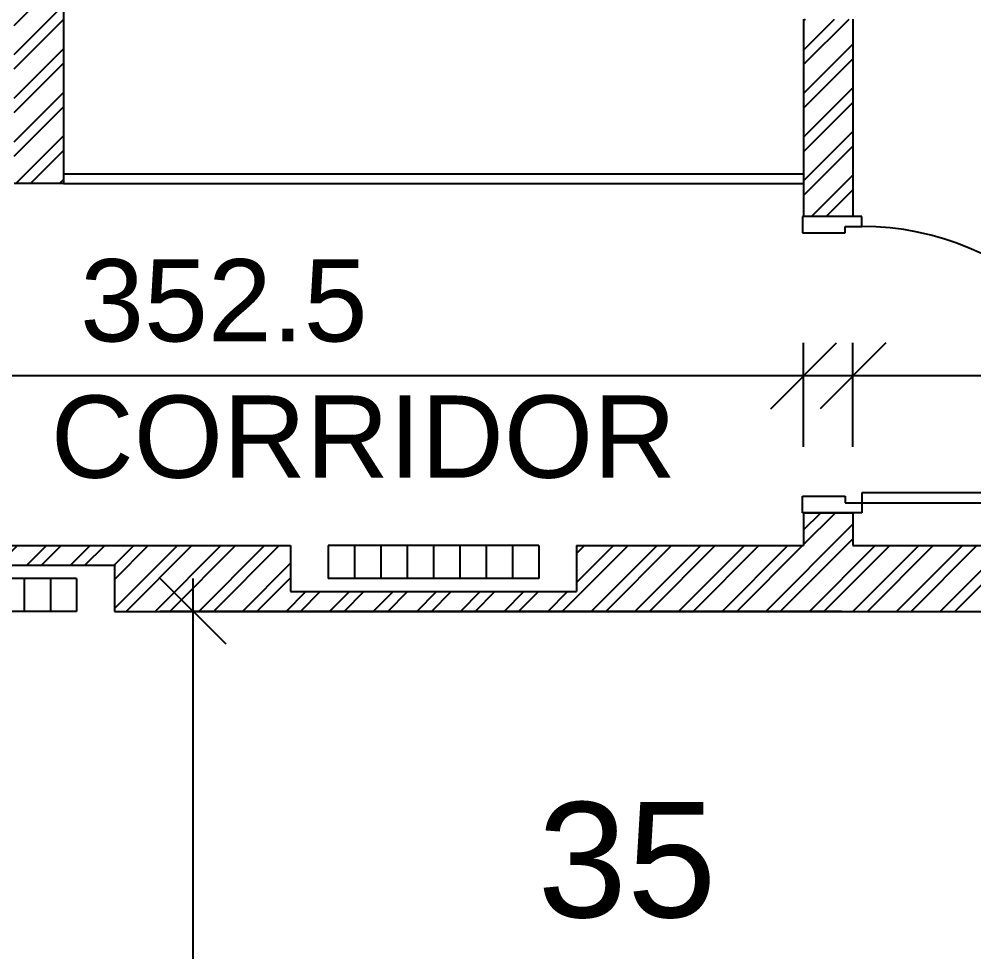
# Model space of a CAD drawing. Extents: x -1.7 to 43, y -165.8 to -101.1.
# Drawn here: x 20.643 to 23.546, y -152.335 to -149.5 of the extents above; entities that cross this region are included whole.
import ezdxf
from ezdxf.enums import TextEntityAlignment as Align

# ---------------------------------------------------------------- set-up
doc = ezdxf.new("R2010")
doc.units = 0
doc.header["$MEASUREMENT"] = 0
doc.header["$PDMODE"] = 35
doc.header["$PDSIZE"] = 0.3
doc.layers.get('0').update_dxf_attribs({"linetype": 'CONTINUOUS'})
doc.layers.get('DEFPOINTS').update_dxf_attribs({"linetype": 'CONTINUOUS'})
for name, color, linetype in [('04', 4, 'CONTINUOUS'), ('A-AREAS-TXT', 6, 'CONTINUOUS'), ('A-closet', 252, 'CONTINUOUS'), ('a-dim', 3, 'CONTINUOUS'), ('A-DOORS', 1, 'CONTINUOUS'), ('A-HATCH-WALL', 8, 'CONTINUOUS'), ('A-NOMENCLATURE', 3, 'CONTINUOUS'), ('A-PORTE', 1, 'CONTINUOUS'), ('A-WALL', 4, 'CONTINUOUS')]:
    doc.layers.add(name, color=color, linetype=linetype)
doc.styles.add('A100-STEXT', font='ARIAL.TTF', dxfattribs={"height": 0.25})
doc.dimstyles.new('A100-DIM', dxfattribs={"dimtxt": 0.25, "dimasz": 0.2, "dimexe": 0.1, "dimexo": 0.3, "dimgap": 0.1, "dimtad": 1, "dimlfac": 100, "dimrnd": 0.5, "dimdsep": 46, "dimtxsty": 'A100-STEXT', "dimblk1": 'OBLIQUE', "dimblk2": 'OBLIQUE', "dimsah": 1, "dimcen": -0.05, "dimdle": 0.1, "dimclrd": 15, "dimclre": 15, "dimclrt": 256, "dimadec": 0, "dimazin": 0, "dimtfac": 0.28, "dimtix": 1, "dimtmove": 2, "dimatfit": 3, "dimldrblk": 'OBLIQUE', "dimfxl": 0, "dimtolj": 1, "dimarcsym": 0})

# ---------------------------------------------------------------- blocks, each defined once
blk = doc.blocks.new('P90E18D')
at = {"layer": 'A-PORTE'}
for p, q in [((0, 0), (0.05, 0)), ((0, -0.18), (0, 0)), ((0.05, 0), (0.05, -0.13)), ((0.9, 0), (0.85, 0)), ((0.85, 0), (0.85, -0.13)), ((0.9, -0.18), (0.9, 0)), ((0.05, -0.13), (0.03, -0.13)), ((0.03, -0.13), (0.03, -0.18)), ((0.85, -0.13), (0.87, -0.13)), ((0.87, -0.13), (0.87, -0.18)), ((0.03, -0.18), (0, -0.18)), ((0.06, -0.18), (0.02, -0.18)), ((0.03, -0.18), (0.03, -1.02)), ((0.06, -1.02), (0.06, -0.18)), ((0.87, -0.18), (0.9, -0.18))]:
    blk.add_line(p, q, dxfattribs=at)
blk.add_arc((0.03, -0.18), 0.84, 270, 360, dxfattribs=at)
blk = doc.blocks.new('_OBLIQUE')
at = {"color": 0, "linetype": 'ByBlock'}
blk.add_line((-0.5, -0.5), (0.5, 0.5), dxfattribs=at)
blk = doc.blocks.new('*D124')
at = {"layer": 'a-dim', "color": 15, "lineweight": -2}
for p, q in [((21.1724, -156.6351), (21.1724, -151.2001)), ((23.1434, -151.3001), (21.0724, -151.3001)), ((23.1434, -156.5351), (21.0724, -156.5351))]:
    blk.add_line(p, q, dxfattribs=at)
at = {"layer": 'DEFPOINTS', "color": 0}
for p in [(21.1724, -151.3001), (23.4434, -151.3001), (23.4434, -156.5351)]:
    blk.add_point(p, dxfattribs=at)
at = {"layer": 'a-dim', "color": 15, "lineweight": -2, "xscale": 0.2, "yscale": 0.2, "zscale": 0.2}
for p, rotation in [((21.1724, -151.3001), 90), ((21.1724, -156.5351), 270)]:
    blk.add_blockref('_OBLIQUE', p, dxfattribs=dict(at, rotation=rotation))
at = {"layer": 'a-dim', "insert": (20.9447, -153.9176), "char_height": 0.25, "attachment_point": 5, "rotation": 90, "style": 'A100-STEXT'}
blk.add_mtext('\\A1;523.5', dxfattribs=at)
blk = doc.blocks.new('*D138')
at = {"layer": 'a-dim', "color": 15, "lineweight": -2}
for p, q in [((23.1784, -150.8001), (23.1784, -150.4842)), ((24.5284, -150.8001), (24.5284, -150.4842)), ((24.6284, -150.5842), (23.0784, -150.5842))]:
    blk.add_line(p, q, dxfattribs=at)
at = {"layer": 'DEFPOINTS', "color": 0}
for p in [(23.1784, -150.5842), (23.1784, -151.1001), (24.5284, -151.1001)]:
    blk.add_point(p, dxfattribs=at)
at = {"layer": 'a-dim', "color": 15, "lineweight": -2, "xscale": 0.2, "yscale": 0.2, "zscale": 0.2}
for p, rotation in [((23.1784, -150.5842), 180.0000000015102), ((24.5284, -150.5842), 1.510231939505502e-09)]:
    blk.add_blockref('_OBLIQUE', p, dxfattribs=dict(at, rotation=rotation))
at = {"layer": 'a-dim', "insert": (23.8534, -150.3565), "char_height": 0.25, "attachment_point": 5, "rotation": 0, "style": 'A100-STEXT'}
blk.add_mtext('\\A1;135', dxfattribs=at)
blk = doc.blocks.new('*D139')
at = {"layer": 'a-dim', "color": 15, "lineweight": -2}
for p, q in [((19.5034, -150.8001), (19.5034, -150.4842)), ((23.0284, -150.8001), (23.0284, -150.4842)), ((23.1284, -150.5842), (19.4034, -150.5842))]:
    blk.add_line(p, q, dxfattribs=at)
at = {"layer": 'DEFPOINTS', "color": 0}
for p in [(19.5034, -150.5842), (19.5034, -151.1001), (23.0284, -151.1001)]:
    blk.add_point(p, dxfattribs=at)
at = {"layer": 'a-dim', "color": 15, "lineweight": -2, "xscale": 0.2, "yscale": 0.2, "zscale": 0.2}
for p, rotation in [((19.5034, -150.5842), 180.0000000002237), ((23.0284, -150.5842), 2.235811535911125e-10)]:
    blk.add_blockref('_OBLIQUE', p, dxfattribs=dict(at, rotation=rotation))
at = {"layer": 'a-dim', "insert": (21.2659, -150.3565), "char_height": 0.25, "attachment_point": 5, "style": 'A100-STEXT'}
blk.add_mtext('\\A1;352.5', dxfattribs=at)

msp = doc.modelspace()

# ---------------------------------------------------------------- hatches: boundary and pattern name
at = {"layer": 'A-HATCH-WALL'}
h = msp.add_hatch(dxfattribs=at)
h.set_pattern_fill('ANSI32', color=256, scale=0.25, style=0)
h.paths.add_polyline_path([(18.67722, -152.60014), (19.35337, -152.60014), (19.35337, -152.45014), (19.21879, -152.45014), (17.87837, -152.45014), (17.87837, -152.60014), (18.52837, -152.60014), (18.52837, -156.53514), (18.67837, -156.53514)])
h.paths.add_polyline_path([(26.92837, -148.05014), (24.67837, -148.05014), (24.67837, -147.45014), (24.52837, -147.45014), (24.52837, -148.05014), (24.52837, -148.57514), (24.67837, -148.57514), (24.67837, -148.20014), (26.82837, -148.20014), (26.82837, -149.75014), (26.52837, -149.75014), (26.52837, -151.05014), (25.70337, -151.05014), (25.70337, -151.16014), (26.77837, -151.16014), (26.77837, -151.30014), (26.91337, -151.30014), (26.91337, -151.05014), (26.67837, -151.05014), (26.67837, -149.85014), (26.92837, -149.85014)])
h.paths.add_polyline_path([(24.67837, -148.57514), (24.52837, -148.57514), (24.52837, -149.12514), (24.67837, -149.12514)], flags=17)
h.paths.add_polyline_path([(24.67837, -149.92514), (24.52837, -149.92514), (24.52837, -151.10014), (23.17837, -151.10014), (23.17837, -151.00014), (23.02837, -151.00014), (23.02837, -151.10014), (22.33837, -151.10014), (22.33837, -151.24014), (21.46837, -151.24014), (21.46837, -151.10014), (19.50337, -151.10014), (19.50337, -151.00014), (19.35337, -151.00014), (19.35337, -151.10014), (19.35337, -151.30014), (19.50337, -151.30014), (19.50337, -151.16014), (20.93337, -151.16014), (20.93337, -151.30014), (25.34837, -151.30014), (25.34837, -151.16014), (25.70337, -151.16014), (25.70337, -151.05014), (24.67837, -151.05014)])
h.paths.add_polyline_path([(23.17837, -145.10014), (23.02837, -145.10014), (23.02837, -146.10014), (21.92837, -146.10014), (21.92837, -145.50014), (21.77837, -145.50014), (21.77837, -146.10014), (21.67837, -146.10014), (21.67837, -146.25014), (23.02837, -146.25014), (23.02837, -148.30014), (23.17837, -148.30014)])
h.paths.add_polyline_path([(23.42837, -145.10014), (23.32837, -145.10014), (23.32837, -147.25014), (23.18837, -147.25014), (23.18837, -148.30014), (23.28837, -148.30014), (23.28837, -147.35014), (23.42837, -147.35014)])
h.paths.add_polyline_path([(23.17837, -149.50014), (23.02837, -149.50014), (23.02837, -150.10014), (23.17837, -150.10014)])
h.paths.add_polyline_path([(23.02837, -149.25014), (22.82837, -149.25014), (22.82837, -148.65014), (23.02837, -148.65014), (23.02837, -148.50014), (22.67837, -148.50014), (22.67837, -149.20014), (20.77837, -149.20014), (20.77837, -148.02194), (20.62837, -148.02194), (20.62837, -148.50014), (20.51587, -148.50014), (20.51587, -148.65014), (20.62837, -148.65014), (20.62837, -150.00014), (20.77837, -150.00014), (20.77837, -149.40014), (23.02837, -149.40014)])
h.paths.add_polyline_path([(20.77837, -147.07514), (20.77837, -146.25014), (20.87837, -146.25014), (20.87837, -146.10014), (20.86937, -146.10014), (20.85337, -146.10014), (20.77837, -146.10014), (20.52837, -146.10014), (20.52837, -146.25014), (20.62837, -146.25014), (20.62837, -147.07514), (20.62837, -148.02194), (20.77837, -148.02194)])
h.paths.add_polyline_path([(19.61587, -148.50014), (19.50337, -148.50014), (19.50337, -147.80014), (19.35337, -147.80014), (19.35337, -147.95014), (19.35337, -148.50014), (17.17837, -148.50014), (17.17837, -147.90014), (17.02837, -147.90014), (17.02837, -149.24733), (17.17837, -149.24733), (17.17837, -148.65014), (19.35337, -148.65014), (19.35337, -149.85014), (18.66587, -149.85014), (18.66587, -150.00014), (19.35337, -150.00014), (19.35337, -150.10014), (19.50337, -150.10014), (19.50337, -148.65014), (19.61587, -148.65014)])
h.paths.add_polyline_path([(17.86587, -149.85014), (17.17837, -149.85014), (17.17837, -149.24733), (17.02837, -149.24733), (17.02837, -149.40014), (15.77837, -149.40014), (15.77837, -149.55014), (16.27837, -149.55014), (16.27837, -150.55014), (16.27837, -150.62514), (16.42837, -150.62514), (16.42837, -149.55014), (17.02837, -149.55014), (17.02837, -150.55014), (16.77837, -150.55014), (16.77837, -150.62514), (16.85337, -150.62514), (16.85337, -151.07514), (16.92837, -151.07514), (16.92837, -150.75014), (17.17837, -150.75014), (17.17837, -150.00014), (17.86587, -150.00014)])
h.paths.add_polyline_path([(19.55337, -141.98514), (19.35337, -141.98514), (19.35337, -144.96014), (19.49337, -144.96014), (19.49337, -146.15014), (19.35337, -146.15014), (19.35337, -146.90014), (19.50337, -146.90014), (19.50337, -146.25014), (19.62837, -146.25014), (19.62837, -146.10014), (19.55337, -146.10014), (19.55337, -143.13514), (19.41337, -143.13514), (19.4137, -142.18514), (19.55337, -142.18514)])

# ---------------------------------------------------------------- linework, layer by layer
at = {"layer": '04', "color": 11}
for p, q in [((21.58337, -151.10014), (21.58337, -151.20014)), ((22.22337, -151.10014), (21.58337, -151.10014)), ((21.66337, -151.10014), (21.66337, -151.20014)), ((21.74337, -151.10014), (21.74337, -151.20014)), ((21.82337, -151.10014), (21.82337, -151.20014)), ((21.90337, -151.10014), (21.90337, -151.20014)), ((21.98337, -151.10014), (21.98337, -151.20014)), ((22.06337, -151.10014), (22.06337, -151.20014)), ((22.14337, -151.10014), (22.14337, -151.20014)), ((22.22337, -151.10014), (22.22337, -151.20014)), ((20.81837, -151.20014), (19.61837, -151.20014)), ((20.65837, -151.20014), (20.65837, -151.30014)), ((20.73837, -151.20014), (20.73837, -151.30014)), ((20.81837, -151.20014), (20.81837, -151.30014)), ((22.22337, -151.20014), (21.58337, -151.20014)), ((20.81837, -151.30014), (19.61837, -151.30014))]:
    msp.add_line(p, q, dxfattribs=at)
at = {"layer": 'A-closet'}
for p, q in [((20.77837, -149.97014), (23.02837, -149.97014)), ((20.77837, -150.00014), (23.02837, -150.00014))]:
    msp.add_line(p, q, dxfattribs=at)
at = {"layer": 'A-WALL'}
for p, q in [((20.77837, -149.40014), (20.77837, -150.00014)), ((23.02837, -149.50014), (23.02837, -150.10014)), ((23.17837, -149.50014), (23.17837, -150.10014)), ((20.77837, -150.00014), (20.62837, -150.00014)), ((23.17514, -150.10014), (23.02837, -150.10014)), ((23.02837, -151.00014), (23.17514, -151.00014)), ((23.02837, -151.00014), (23.02837, -151.10014)), ((23.17837, -151.00014), (23.17837, -151.10014)), ((19.50337, -151.10014), (21.46837, -151.10014)), ((21.46837, -151.10014), (21.46837, -151.24014)), ((22.33837, -151.10014), (22.33837, -151.24014)), ((22.33837, -151.10014), (23.02837, -151.10014)), ((23.17837, -151.10014), (24.52837, -151.10014)), ((19.50337, -151.16014), (20.93337, -151.16014)), ((20.93337, -151.16014), (20.93337, -151.30014)), ((21.46837, -151.24014), (22.33837, -151.24014)), ((20.93337, -151.30014), (25.34837, -151.30014))]:
    msp.add_line(p, q, dxfattribs=at)

# ---------------------------------------------------------------- block references
at = {"layer": 'A-DOORS', "rotation": 90.0000000001099}
msp.add_blockref('P90E18D', (23.02514, -151.00014), dxfattribs=at)

# ---------------------------------------------------------------- texts
at = {"layer": 'A-AREAS-TXT', "style": 'A100-STEXT'}
msp.add_text('35', height=0.35, dxfattribs=at).set_placement((22.49138, -152.22991), align=Align.CENTER)
at = {"layer": 'A-NOMENCLATURE', "style": 'A100-STEXT'}
msp.add_text('CORRIDOR', height=0.25, dxfattribs=at).set_placement((21.69025, -150.76891), align=Align.MIDDLE)

# ---------------------------------------------------------------- dimensions: what is measured, and where the dimension line sits
at = {"layer": 'a-dim'}
for p1, p2, distance, picture, middle in [((23.02837, -151.10014), (19.50337, -151.10014), -0.51596, '*D139', (21.26587, -150.35645)), ((24.52837, -151.10014), (23.17837, -151.10014), -0.51596, '*D138', (23.85337, -150.35645)), ((23.44337, -156.53514), (23.44337, -151.30014), 2.27098, '*D124', (20.94466, -153.91764))]:
    dim = msp.add_aligned_dim(p1=p1, p2=p2, distance=distance, dimstyle='A100-DIM', dxfattribs=at)
    dim.commit()
    dim.dimension.update_dxf_attribs({"geometry": picture, "text_midpoint": middle})

doc.saveas('drawing.dxf')
